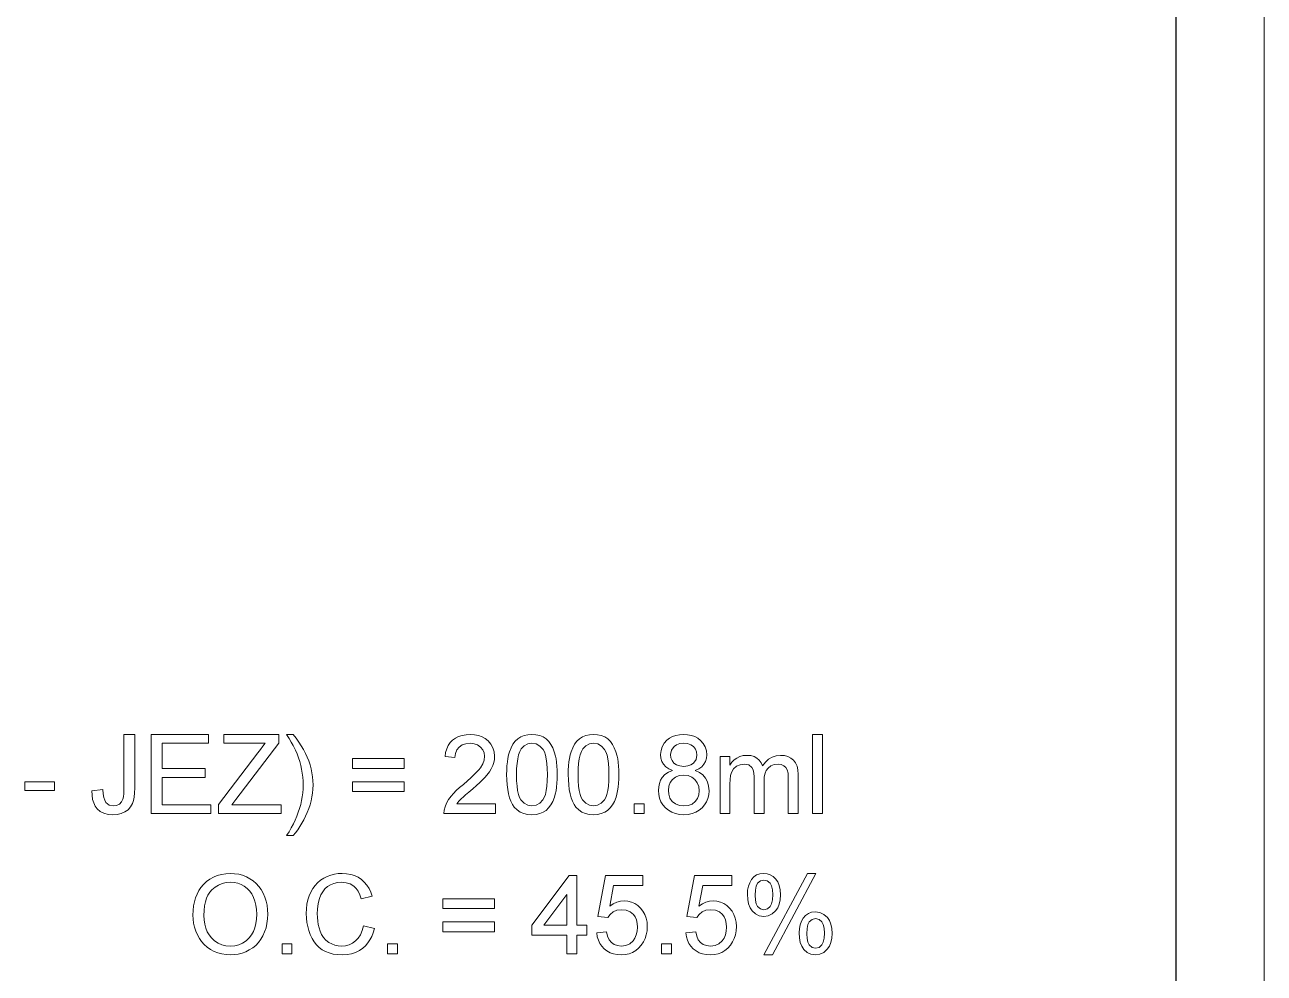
# Model space of a CAD drawing. Extents: x 0 to 297, y 0 to 420.
# Drawn here: x 226.6 to 297, y 50.5 to 104.4 of the extents above; entities that cross this region are included whole.
import ezdxf

# ---------------------------------------------------------------- set-up
doc = ezdxf.new("R2010")
doc.units = 0

msp = doc.modelspace()

# ---------------------------------------------------------------- linework, layer by layer
at = {"color": 7, "lineweight": 13}
msp.add_line((297, 0), (297, 420), dxfattribs=at)
at = {"color": 7, "lineweight": 30}
msp.add_line((292, 5), (292, 415), dxfattribs=at)
at = {"color": 7, "lineweight": 13}
for points in [[(230.398, 60.885), (231.023, 60.959), (231.04, 60.711), (231.075, 60.505), (231.126, 60.342), (231.194, 60.221), (231.375, 60.071), (231.616, 60.022), (231.8, 60.047), (231.958, 60.125), (232.079, 60.246), (232.156, 60.405), (232.186, 60.547), (232.204, 60.735), (232.21, 60.971), (232.21, 64.084), (232.835, 64.084), (232.835, 61.027), (232.827, 60.762), (232.802, 60.528), (232.759, 60.325), (232.701, 60.155), (232.593, 59.965), (232.451, 59.808), (232.274, 59.684), (232.069, 59.594), (231.84, 59.54), (231.589, 59.522), (231.314, 59.543), (231.074, 59.607), (230.868, 59.715), (230.696, 59.865), (230.585, 60.016), (230.499, 60.193), (230.44, 60.397), (230.406, 60.628)], [(233.773, 59.584), (233.773, 64.084), (237.023, 64.084), (237.023, 63.584), (234.398, 63.584), (234.398, 62.147), (236.835, 62.147), (236.835, 61.647), (234.398, 61.647), (234.398, 60.084), (237.148, 60.084), (237.148, 59.584)], [(237.585, 59.584), (237.585, 60.106), (239.826, 63.038), (239.978, 63.236), (240.118, 63.418), (240.244, 63.584), (237.898, 63.584), (237.898, 64.084), (241.023, 64.084), (241.023, 63.584), (238.582, 60.393), (238.347, 60.084), (241.148, 60.084), (241.148, 59.584)], [(241.835, 58.334), (241.46, 58.334), (241.599, 58.555), (241.727, 58.776), (241.843, 58.997), (241.948, 59.218), (242.043, 59.439), (242.126, 59.66), (242.198, 59.881), (242.259, 60.102), (242.309, 60.324), (242.348, 60.545), (242.376, 60.766), (242.392, 60.988), (242.398, 61.209), (242.392, 61.434), (242.376, 61.658), (242.349, 61.881), (242.312, 62.103), (242.263, 62.325), (242.204, 62.547), (242.135, 62.765), (242.056, 62.978), (241.965, 63.187), (241.906, 63.309), (241.826, 63.46), (241.725, 63.639), (241.603, 63.847), (241.46, 64.084), (241.835, 64.084), (241.999, 63.869), (242.15, 63.654), (242.289, 63.439), (242.415, 63.224), (242.528, 63.008), (242.628, 62.792), (242.716, 62.576), (242.791, 62.357), (242.852, 62.135), (242.899, 61.909), (242.933, 61.68), (242.953, 61.448), (242.96, 61.212), (242.954, 60.982), (242.933, 60.755), (242.9, 60.53), (242.853, 60.307), (242.793, 60.086), (242.719, 59.867), (242.632, 59.651), (242.536, 59.439), (242.433, 59.235), (242.325, 59.039), (242.211, 58.851), (242.092, 58.671), (241.966, 58.499)], [(253.335, 60.147), (253.335, 59.584), (250.398, 59.584), (250.41, 59.785), (250.459, 59.978), (250.545, 60.183), (250.66, 60.385), (250.804, 60.583), (250.937, 60.735), (251.098, 60.896), (251.287, 61.066), (251.505, 61.246), (251.732, 61.443), (251.932, 61.625), (252.106, 61.791), (252.253, 61.941), (252.373, 62.076), (252.468, 62.195), (252.602, 62.416), (252.683, 62.632), (252.71, 62.843), (252.685, 63.04), (252.608, 63.216), (252.481, 63.37), (252.312, 63.489), (252.113, 63.56), (251.883, 63.584), (251.641, 63.56), (251.433, 63.488), (251.26, 63.369), (251.129, 63.207), (251.05, 63.008), (251.023, 62.772), (250.46, 62.834), (250.496, 63.067), (250.557, 63.276), (250.643, 63.462), (250.755, 63.625), (250.891, 63.764), (251.051, 63.879), (251.231, 63.969), (251.432, 64.033), (251.653, 64.071), (251.895, 64.084), (252.139, 64.07), (252.362, 64.027), (252.563, 63.955), (252.743, 63.855), (252.902, 63.727), (253.064, 63.537), (253.18, 63.327), (253.25, 63.094), (253.273, 62.841), (253.262, 62.663), (253.228, 62.487), (253.172, 62.313), (253.09, 62.137), (252.979, 61.955), (252.838, 61.767), (252.731, 61.644), (252.597, 61.505), (252.436, 61.349), (252.248, 61.177), (252.033, 60.989), (251.808, 60.803), (251.625, 60.648), (251.485, 60.527), (251.387, 60.438), (251.245, 60.293), (251.131, 60.147)], [(253.96, 61.801), (253.965, 62.057), (253.978, 62.297), (254.001, 62.52), (254.032, 62.727), (254.072, 62.918), (254.121, 63.092), (254.212, 63.326), (254.321, 63.528), (254.451, 63.698), (254.599, 63.838), (254.768, 63.945), (254.957, 64.022), (255.167, 64.069), (255.398, 64.084), (255.626, 64.068), (255.839, 64.02), (256.036, 63.94), (256.211, 63.829), (256.359, 63.69), (256.478, 63.522), (256.578, 63.327), (256.663, 63.105), (256.736, 62.858), (256.772, 62.69), (256.8, 62.501), (256.819, 62.289), (256.831, 62.056), (256.835, 61.801), (256.831, 61.547), (256.818, 61.309), (256.795, 61.087), (256.765, 60.881), (256.725, 60.69), (256.676, 60.516), (256.587, 60.283), (256.477, 60.08), (256.348, 59.909), (256.2, 59.77), (256.03, 59.661), (255.84, 59.584), (255.63, 59.537), (255.398, 59.522), (255.154, 59.539), (254.932, 59.591), (254.731, 59.677), (254.553, 59.798), (254.397, 59.953), (254.294, 60.111), (254.206, 60.29), (254.131, 60.49), (254.069, 60.71), (254.022, 60.951), (253.988, 61.214), (253.967, 61.497)], [(257.46, 61.801), (257.465, 62.057), (257.478, 62.297), (257.501, 62.52), (257.532, 62.727), (257.572, 62.918), (257.621, 63.092), (257.712, 63.326), (257.821, 63.528), (257.951, 63.698), (258.099, 63.838), (258.268, 63.945), (258.457, 64.022), (258.667, 64.069), (258.898, 64.084), (259.126, 64.068), (259.339, 64.02), (259.536, 63.94), (259.711, 63.829), (259.859, 63.69), (259.978, 63.522), (260.078, 63.327), (260.163, 63.105), (260.236, 62.858), (260.272, 62.69), (260.3, 62.501), (260.319, 62.289), (260.331, 62.056), (260.335, 61.801), (260.331, 61.547), (260.318, 61.309), (260.295, 61.087), (260.265, 60.881), (260.225, 60.69), (260.176, 60.516), (260.087, 60.283), (259.977, 60.08), (259.848, 59.909), (259.7, 59.77), (259.53, 59.661), (259.34, 59.584), (259.13, 59.537), (258.898, 59.522), (258.654, 59.539), (258.432, 59.591), (258.231, 59.677), (258.053, 59.798), (257.897, 59.953), (257.794, 60.111), (257.706, 60.29), (257.631, 60.49), (257.569, 60.71), (257.522, 60.951), (257.488, 61.214), (257.467, 61.497)], [(263.386, 62.037), (263.177, 62.132), (263.007, 62.25), (262.876, 62.391), (262.784, 62.555), (262.729, 62.738), (262.71, 62.942), (262.733, 63.174), (262.799, 63.386), (262.911, 63.58), (263.067, 63.755), (263.219, 63.873), (263.39, 63.965), (263.579, 64.031), (263.788, 64.071), (264.015, 64.084), (264.244, 64.071), (264.454, 64.03), (264.645, 63.963), (264.818, 63.868), (264.972, 63.747), (265.131, 63.57), (265.245, 63.373), (265.313, 63.159), (265.335, 62.926), (265.317, 62.729), (265.263, 62.55), (265.172, 62.389), (265.044, 62.249), (264.878, 62.131), (264.675, 62.037), (264.911, 61.929), (265.105, 61.784), (265.26, 61.602), (265.371, 61.388), (265.438, 61.149), (265.46, 60.884), (265.444, 60.66), (265.397, 60.452), (265.318, 60.258), (265.207, 60.079), (265.064, 59.914), (264.896, 59.773), (264.708, 59.663), (264.499, 59.584), (264.271, 59.537), (264.023, 59.522), (263.775, 59.537), (263.546, 59.585), (263.338, 59.663), (263.15, 59.774), (262.981, 59.916), (262.839, 60.081), (262.728, 60.262), (262.649, 60.459), (262.601, 60.671), (262.585, 60.9), (262.598, 61.11), (262.637, 61.302), (262.702, 61.477), (262.793, 61.634), (262.952, 61.81), (263.149, 61.945)], [(271.335, 59.584), (271.335, 64.084), (271.898, 64.084), (271.898, 59.584)], [(254.523, 61.803), (254.53, 61.457), (254.551, 61.153), (254.586, 60.891), (254.635, 60.672), (254.698, 60.495), (254.775, 60.361), (254.957, 60.172), (255.164, 60.059), (255.398, 60.022), (255.631, 60.059), (255.839, 60.173), (256.02, 60.362), (256.097, 60.497), (256.161, 60.674), (256.21, 60.893), (256.245, 61.154), (256.266, 61.457), (256.273, 61.803), (256.266, 62.141), (256.246, 62.439), (256.212, 62.697), (256.164, 62.915), (256.103, 63.093), (256.028, 63.231), (255.849, 63.427), (255.637, 63.545), (255.392, 63.584), (255.16, 63.549), (254.957, 63.446), (254.784, 63.273), (254.705, 63.121), (254.639, 62.932), (254.588, 62.706), (254.552, 62.442), (254.53, 62.141)], [(258.023, 61.803), (258.03, 61.457), (258.051, 61.153), (258.086, 60.891), (258.135, 60.672), (258.198, 60.495), (258.275, 60.361), (258.457, 60.172), (258.664, 60.059), (258.898, 60.022), (259.131, 60.059), (259.339, 60.173), (259.52, 60.362), (259.597, 60.497), (259.661, 60.674), (259.71, 60.893), (259.745, 61.154), (259.766, 61.457), (259.773, 61.803), (259.766, 62.141), (259.746, 62.439), (259.712, 62.697), (259.664, 62.915), (259.603, 63.093), (259.528, 63.231), (259.349, 63.427), (259.137, 63.545), (258.892, 63.584), (258.66, 63.549), (258.457, 63.446), (258.284, 63.273), (258.205, 63.121), (258.139, 62.932), (258.088, 62.706), (258.052, 62.442), (258.03, 62.141)], [(263.273, 62.945), (263.294, 62.76), (263.359, 62.598), (263.468, 62.46), (263.617, 62.355), (263.804, 62.293), (264.029, 62.272), (264.249, 62.292), (264.433, 62.355), (264.58, 62.459), (264.725, 62.667), (264.773, 62.916), (264.751, 63.095), (264.684, 63.253), (264.574, 63.392), (264.424, 63.499), (264.24, 63.563), (264.023, 63.584), (263.804, 63.563), (263.62, 63.5), (263.471, 63.396), (263.322, 63.189)], [(248.148, 62.147), (245.21, 62.147), (245.21, 62.709), (248.148, 62.709)], [(266.085, 59.584), (266.085, 62.834), (266.648, 62.834), (266.648, 62.345), (266.758, 62.5), (266.89, 62.633), (267.043, 62.745), (267.215, 62.829), (267.403, 62.88), (267.605, 62.897), (267.825, 62.879), (268.017, 62.827), (268.181, 62.741), (268.316, 62.623), (268.421, 62.478), (268.497, 62.306), (268.662, 62.518), (268.846, 62.684), (269.049, 62.802), (269.27, 62.873), (269.51, 62.897), (269.74, 62.88), (269.942, 62.83), (270.115, 62.746), (270.261, 62.63), (270.375, 62.478), (270.457, 62.291), (270.506, 62.067), (270.523, 61.808), (270.523, 59.584), (269.96, 59.584), (269.96, 61.608), (269.947, 61.888), (269.907, 62.077), (269.831, 62.207), (269.712, 62.309), (269.559, 62.375), (269.381, 62.397), (269.166, 62.372), (268.976, 62.297), (268.812, 62.172), (268.713, 62.042), (268.642, 61.879), (268.599, 61.681), (268.585, 61.45), (268.585, 59.584), (268.023, 59.584), (268.023, 61.671), (268.008, 61.892), (267.963, 62.074), (267.888, 62.215), (267.712, 62.351), (267.45, 62.397), (267.227, 62.366), (267.021, 62.276), (266.852, 62.126), (266.736, 61.922), (266.687, 61.743), (266.658, 61.52), (266.648, 61.25), (266.648, 59.584)], [(226.585, 60.897), (226.585, 61.397), (228.273, 61.397), (228.273, 60.897)], [(248.148, 60.834), (245.21, 60.834), (245.21, 61.397), (248.148, 61.397)], [(263.148, 60.905), (263.171, 60.682), (263.239, 60.466), (263.364, 60.278), (263.557, 60.138), (263.788, 60.051), (264.028, 60.022), (264.281, 60.049), (264.494, 60.13), (264.667, 60.266), (264.795, 60.444), (264.872, 60.651), (264.898, 60.888), (264.871, 61.128), (264.792, 61.339), (264.66, 61.521), (264.482, 61.66), (264.265, 61.744), (264.009, 61.772), (263.76, 61.744), (263.549, 61.662), (263.377, 61.524), (263.25, 61.345), (263.173, 61.139)], [(261.21, 59.584), (261.21, 60.147), (261.773, 60.147), (261.773, 59.584)], [(236.138, 53.813), (236.147, 54.084), (236.175, 54.339), (236.222, 54.58), (236.287, 54.805), (236.37, 55.016), (236.472, 55.211), (236.593, 55.391), (236.732, 55.556), (236.909, 55.723), (237.1, 55.864), (237.305, 55.98), (237.524, 56.069), (237.757, 56.134), (238.005, 56.172), (238.266, 56.185), (238.507, 56.173), (238.739, 56.138), (238.961, 56.079), (239.173, 55.996), (239.375, 55.889), (239.564, 55.761), (239.733, 55.615), (239.884, 55.45), (240.016, 55.267), (240.129, 55.064), (240.222, 54.847), (240.295, 54.619), (240.347, 54.379), (240.378, 54.127), (240.388, 53.865), (240.377, 53.599), (240.344, 53.344), (240.29, 53.101), (240.213, 52.869), (240.115, 52.648), (239.997, 52.444), (239.86, 52.261), (239.706, 52.098), (239.533, 51.957), (239.342, 51.836), (239.139, 51.737), (238.929, 51.659), (238.714, 51.604), (238.491, 51.571), (238.263, 51.56), (238.017, 51.572), (237.782, 51.609), (237.558, 51.67), (237.344, 51.755), (237.141, 51.865), (236.953, 51.996), (236.784, 52.144), (236.634, 52.311), (236.504, 52.495), (236.392, 52.697), (236.301, 52.911), (236.23, 53.129), (236.179, 53.352), (236.148, 53.58)], [(236.763, 53.805), (236.775, 53.544), (236.81, 53.302), (236.87, 53.08), (236.953, 52.876), (237.059, 52.692), (237.19, 52.527), (237.369, 52.359), (237.566, 52.228), (237.78, 52.135), (238.011, 52.079), (238.26, 52.06), (238.513, 52.079), (238.747, 52.136), (238.963, 52.23), (239.16, 52.362), (239.339, 52.532), (239.469, 52.7), (239.575, 52.89), (239.657, 53.102), (239.716, 53.336), (239.751, 53.592), (239.763, 53.87), (239.752, 54.135), (239.718, 54.383), (239.661, 54.613), (239.582, 54.826), (239.481, 55.019), (239.359, 55.189), (239.216, 55.336), (239.052, 55.46), (238.872, 55.558), (238.682, 55.629), (238.481, 55.671), (238.269, 55.685), (238.029, 55.668), (237.803, 55.616), (237.591, 55.529), (237.393, 55.408), (237.208, 55.252), (237.09, 55.116), (236.99, 54.957), (236.908, 54.774), (236.845, 54.567), (236.799, 54.337), (236.772, 54.083)], [(245.826, 53.202), (246.451, 53.052), (246.382, 52.819), (246.296, 52.606), (246.195, 52.411), (246.078, 52.236), (245.944, 52.079), (245.794, 51.942), (245.596, 51.805), (245.382, 51.698), (245.15, 51.621), (244.901, 51.575), (244.636, 51.56), (244.363, 51.572), (244.111, 51.607), (243.881, 51.666), (243.671, 51.749), (243.483, 51.854), (243.314, 51.983), (243.162, 52.132), (243.027, 52.303), (242.909, 52.494), (242.807, 52.707), (242.724, 52.934), (242.659, 53.167), (242.613, 53.406), (242.585, 53.653), (242.576, 53.906), (242.586, 54.178), (242.617, 54.436), (242.668, 54.68), (242.741, 54.91), (242.834, 55.125), (242.946, 55.323), (243.075, 55.501), (243.222, 55.659), (243.387, 55.797), (243.569, 55.915), (243.763, 56.012), (243.965, 56.088), (244.175, 56.142), (244.392, 56.174), (244.617, 56.185), (244.869, 56.171), (245.103, 56.131), (245.322, 56.062), (245.523, 55.967), (245.709, 55.844), (245.875, 55.697), (246.02, 55.527), (246.143, 55.336), (246.245, 55.122), (246.326, 54.886), (245.701, 54.749), (245.62, 54.977), (245.523, 55.171), (245.41, 55.333), (245.28, 55.461), (245.08, 55.586), (244.85, 55.66), (244.587, 55.685), (244.357, 55.67), (244.146, 55.623), (243.956, 55.546), (243.784, 55.437), (243.635, 55.302), (243.51, 55.146), (243.409, 54.969), (243.331, 54.771), (243.274, 54.56), (243.233, 54.347), (243.209, 54.13), (243.201, 53.91), (243.207, 53.686), (243.226, 53.475), (243.258, 53.275), (243.302, 53.086), (243.359, 52.91), (243.45, 52.71), (243.562, 52.537), (243.696, 52.391), (243.852, 52.271), (244.023, 52.179), (244.201, 52.113), (244.386, 52.073), (244.577, 52.06), (244.805, 52.078), (245.015, 52.132), (245.207, 52.222), (245.38, 52.348), (245.531, 52.509), (245.656, 52.705), (245.754, 52.936)], [(257.388, 51.623), (257.388, 52.685), (255.388, 52.685), (255.388, 53.248), (257.513, 56.06), (257.951, 56.06), (257.951, 53.248), (258.513, 53.248), (258.513, 52.685), (257.951, 52.685), (257.951, 51.623)], [(259.076, 52.81), (259.638, 52.873), (259.696, 52.625), (259.787, 52.422), (259.911, 52.264), (260.067, 52.151), (260.254, 52.083), (260.472, 52.06), (260.738, 52.093), (260.963, 52.19), (261.145, 52.353), (261.251, 52.511), (261.327, 52.694), (261.373, 52.9), (261.388, 53.13), (261.374, 53.348), (261.331, 53.542), (261.26, 53.711), (261.16, 53.856), (260.983, 54.004), (260.755, 54.093), (260.477, 54.123), (260.217, 54.092), (260.005, 54.001), (259.835, 53.861), (259.701, 53.685), (259.138, 53.748), (259.576, 56.06), (261.701, 56.06), (261.701, 55.498), (260.039, 55.498), (259.825, 54.334), (260.018, 54.46), (260.217, 54.55), (260.42, 54.604), (260.628, 54.623), (260.844, 54.606), (261.046, 54.557), (261.234, 54.475), (261.408, 54.361), (261.568, 54.214), (261.706, 54.041), (261.813, 53.85), (261.889, 53.64), (261.935, 53.411), (261.951, 53.164), (261.937, 52.926), (261.896, 52.701), (261.827, 52.49), (261.731, 52.292), (261.608, 52.107), (261.46, 51.94), (261.296, 51.803), (261.115, 51.697), (260.916, 51.621), (260.701, 51.575), (260.469, 51.56), (260.241, 51.574), (260.03, 51.615), (259.837, 51.683), (259.662, 51.779), (259.503, 51.902), (259.366, 52.048), (259.255, 52.212), (259.17, 52.393), (259.11, 52.593)], [(264.138, 52.81), (264.701, 52.873), (264.759, 52.625), (264.85, 52.422), (264.973, 52.264), (265.129, 52.151), (265.316, 52.083), (265.534, 52.06), (265.801, 52.093), (266.025, 52.19), (266.208, 52.353), (266.314, 52.511), (266.39, 52.694), (266.435, 52.9), (266.451, 53.13), (266.436, 53.348), (266.393, 53.542), (266.322, 53.711), (266.222, 53.856), (266.045, 54.004), (265.818, 54.093), (265.539, 54.123), (265.279, 54.092), (265.067, 54.001), (264.897, 53.861), (264.763, 53.685), (264.201, 53.748), (264.638, 56.06), (266.763, 56.06), (266.763, 55.498), (265.102, 55.498), (264.887, 54.334), (265.081, 54.46), (265.279, 54.55), (265.483, 54.604), (265.691, 54.623), (265.906, 54.606), (266.108, 54.557), (266.296, 54.475), (266.47, 54.361), (266.63, 54.214), (266.768, 54.041), (266.875, 53.85), (266.952, 53.64), (266.998, 53.411), (267.013, 53.164), (266.999, 52.926), (266.958, 52.701), (266.89, 52.49), (266.794, 52.292), (266.67, 52.107), (266.523, 51.94), (266.358, 51.803), (266.177, 51.697), (265.979, 51.621), (265.764, 51.575), (265.532, 51.56), (265.304, 51.574), (265.093, 51.615), (264.9, 51.683), (264.724, 51.779), (264.566, 51.902), (264.429, 52.048), (264.318, 52.212), (264.232, 52.393), (264.172, 52.593)], [(267.638, 55), (267.653, 55.237), (267.697, 55.456), (267.771, 55.657), (267.874, 55.839), (268.006, 55.99), (268.164, 56.099), (268.348, 56.163), (268.559, 56.185), (268.757, 56.166), (268.936, 56.108), (269.098, 56.011), (269.242, 55.875), (269.361, 55.702), (269.445, 55.493), (269.496, 55.247), (269.513, 54.964), (269.496, 54.689), (269.445, 54.447), (269.359, 54.238), (269.24, 54.063), (269.043, 53.888), (268.818, 53.783), (268.565, 53.748), (268.315, 53.782), (268.094, 53.886), (267.903, 54.059), (267.787, 54.235), (267.704, 54.45), (267.655, 54.705)], [(268.574, 55.81), (268.378, 55.764), (268.218, 55.625), (268.139, 55.466), (268.091, 55.239), (268.076, 54.942), (268.091, 54.671), (268.139, 54.459), (268.219, 54.307), (268.379, 54.169), (268.574, 54.123), (268.772, 54.169), (268.933, 54.308), (269.012, 54.466), (269.06, 54.692), (269.076, 54.987), (269.06, 55.26), (269.012, 55.473), (268.932, 55.626), (268.771, 55.764)], [(268.577, 51.56), (271.048, 56.185), (271.535, 56.185), (269.064, 51.56)], [(257.388, 53.248), (257.388, 54.984), (256.076, 53.248)], [(253.263, 54.185), (250.326, 54.185), (250.326, 54.748), (253.263, 54.748)], [(270.576, 52.812), (270.59, 53.051), (270.634, 53.271), (270.708, 53.472), (270.811, 53.653), (270.943, 53.804), (271.101, 53.912), (271.286, 53.976), (271.498, 53.998), (271.757, 53.963), (271.985, 53.86), (272.18, 53.688), (272.299, 53.515), (272.383, 53.305), (272.434, 53.059), (272.451, 52.777), (272.433, 52.501), (272.382, 52.259), (272.297, 52.051), (272.178, 51.876), (271.981, 51.7), (271.756, 51.595), (271.501, 51.56), (271.251, 51.595), (271.031, 51.699), (270.84, 51.873), (270.724, 52.049), (270.642, 52.264), (270.592, 52.519)], [(271.513, 53.623), (271.315, 53.576), (271.155, 53.437), (271.076, 53.279), (271.029, 53.051), (271.013, 52.754), (271.029, 52.485), (271.077, 52.273), (271.157, 52.121), (271.317, 51.981), (271.51, 51.935), (271.71, 51.981), (271.871, 52.121), (271.95, 52.278), (271.997, 52.505), (272.013, 52.799), (271.997, 53.073), (271.949, 53.286), (271.869, 53.438), (271.709, 53.577)], [(253.263, 52.873), (250.326, 52.873), (250.326, 53.435), (253.263, 53.435)], [(241.201, 51.623), (241.201, 52.185), (241.763, 52.185), (241.763, 51.623)], [(247.201, 51.623), (247.201, 52.185), (247.763, 52.185), (247.763, 51.623)], [(262.763, 51.623), (262.763, 52.185), (263.326, 52.185), (263.326, 51.623)]]:
    msp.add_lwpolyline(points, close=True, dxfattribs=at)

doc.saveas('drawing.dxf')
